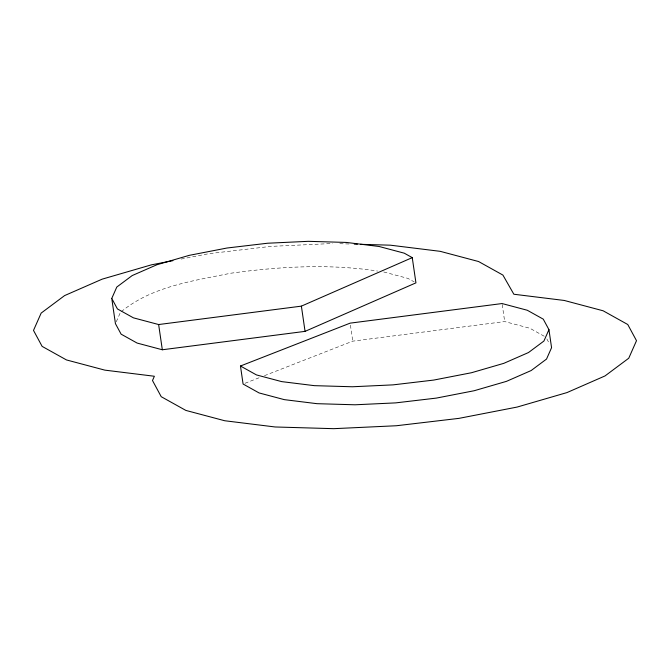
<?xml version="1.0" encoding="UTF-8"?>
<svg xmlns="http://www.w3.org/2000/svg" width="670" height="670" viewBox="0 0 670 670"><rect width="100%" height="100%" fill="white"/><g stroke="black" fill="none" stroke-linecap="round" stroke-linejoin="round"><path stroke-width="0.5" stroke-dasharray="3.35 2.51" d="M116.287 321.759L120.474 312.279M121.287 311.667C151.864 286.459 193.035 280.889 230.681 273.243C279.281 266.576 328.92 263.578 377.612 271.065M245.027 383.274L259.591 377.578M264.441 375.686L352.763 341.156L504.694 321.567L529.911 328.275L545.899 337.178M181.143 259.064L208.847 253.679L270.647 246.401L332.58 243.503M339.807 243.713L350.134 244.014M383.734 271.97L407.938 278.402L414.161 281.869M546.846 338.928L549.207 343.308M502.215 304.548L504.694 321.567M350.427 325.143L352.763 341.156"/><path stroke-width="1" d="M111.764 298.435L116.798 287.045L132.191 275.563L156.897 264.75L189.242 255.354L226.996 248.017L267.615 243.227L308.309 241.326L346.315 242.431L379.044 246.476L404.261 253.176L412.251 257.632L415.936 282.857L305.059 331.365L162.324 349.765L137.107 343.065L121.119 334.163L115.441 323.66L111.764 298.435L117.434 308.937L133.422 317.84L158.639 324.54L301.383 306.14L412.251 257.632M548.948 329.657L543.914 341.047L528.513 352.529L503.806 363.341L471.471 372.738L433.708 380.074L393.097 384.865L352.403 386.766L314.389 385.66L281.668 381.615L256.451 374.915L240.463 366.013L243.084 384.027L259.081 392.938L284.298 399.638L317.019 403.683L355.033 404.789L395.727 402.879L436.338 398.097L474.1 390.752L506.436 381.364L531.143 370.552L546.536 359.061L551.569 347.68L548.948 329.657L543.269 319.154L527.282 310.252L502.065 303.552L350.134 323.141L240.463 366.013M172.935 260.663L151.386 264.851L102.183 279.147L64.588 295.596L41.163 313.083L33.5 330.402L42.126 346.382L66.456 359.932L104.83 370.133L154.376 376.255L152.492 380.518L161.227 396.699L185.858 410.417L224.71 420.743L275.135 426.974L333.694 428.674L396.389 425.743L458.958 418.365L517.139 407.059L566.962 392.587L605.027 375.929L628.745 358.232L636.5 340.695L627.765 324.514L603.126 310.788L564.274 300.462L513.856 294.239L502.919 275.085L478.581 261.534L440.215 251.334L390.409 245.186L360.46 244.316M354.262 244.131L357.361 244.223M301.383 306.14L305.059 331.365M158.639 324.54L162.324 349.765"/></g></svg>
